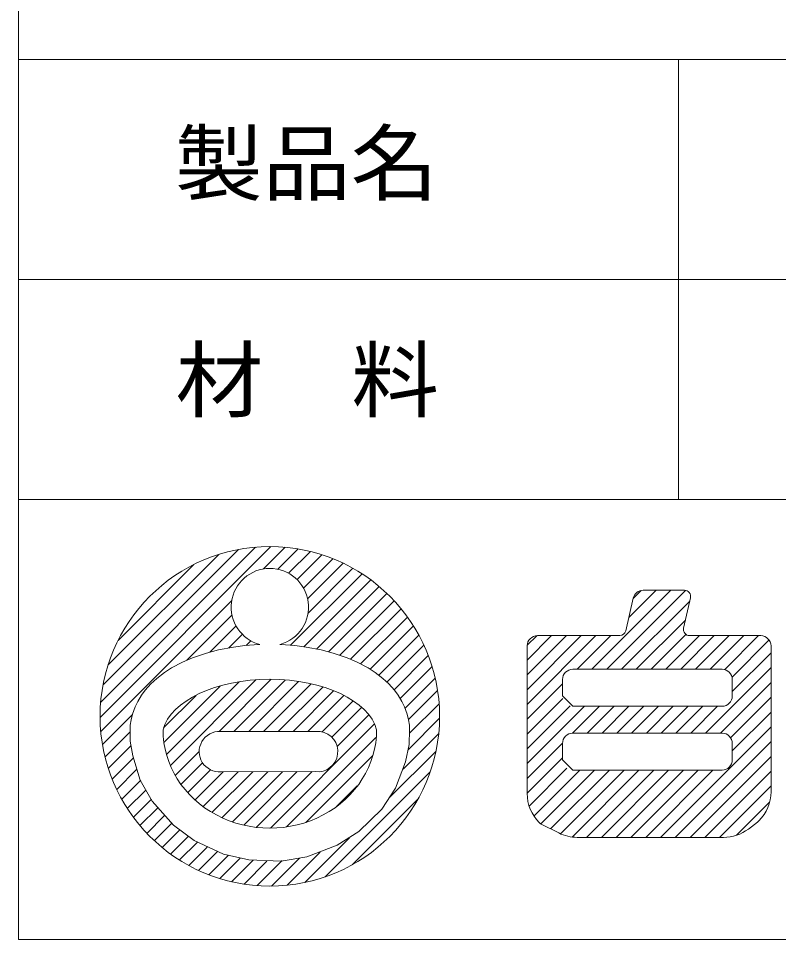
# Model space of a CAD drawing. Units: millimetres, scale not verified. Extents: x -380 to 380, y -610 to 607.
# Drawn here: x -380 to -172.7, y -609.6 to -358.4 of the extents above; entities that cross this region are included whole.
import ezdxf
from ezdxf.enums import TextEntityAlignment as Align

# ---------------------------------------------------------------- set-up
doc = ezdxf.new("R2010")
doc.units = ezdxf.units.MM
for name, color, linetype, lineweight in [('0-4_GREEN', 7, 'Continuous', 18), ('0-5_形状', 7, 'Continuous', 18), ('0-6_図面枠', 5, 'Continuous', 18)]:
    doc.layers.add(name, color=color, linetype=linetype, lineweight=lineweight)
doc.styles.add('ＭＳ ゴシック', font='')
doc.styles.get('ＭＳ ゴシック').set_extended_font_data('MS Gothic')

msp = doc.modelspace()

# ---------------------------------------------------------------- linework, layer by layer
at = {"layer": '0-4_GREEN'}
for p, q in [((-357.695, -548.985), (-311.098, -502.387)), ((-357.533, -544.789), (-315.294, -502.55)), ((-356.899, -540.122), (-319.961, -503.183)), ((-355.548, -534.738), (-325.345, -504.535)), ((-313.161, -508.484), (-307.251, -502.573)), ((-309.212, -508.567), (-303.68, -503.035)), ((-306.278, -509.667), (-300.34, -503.728)), ((-303.976, -511.397), (-297.198, -504.62)), ((-352.801, -527.957), (-332.125, -507.282)), ((-302.229, -513.684), (-294.234, -505.689)), ((-301.108, -516.596), (-291.43, -506.918)), ((-305.729, -529.283), (-286.258, -509.813)), ((-300.982, -520.503), (-288.774, -508.296)), ((-302.117, -529.705), (-283.875, -511.463)), ((-298.705, -530.326), (-281.621, -513.242)), ((-223.559, -535.844), (-202.018, -514.302)), ((-219.526, -535.844), (-198.016, -514.333)), ((-213.511, -521.762), (-206.052, -514.302)), ((-212.324, -516.542), (-210.144, -514.362)), ((-198.336, -514.302), (-209.569, -514.302)), ((-357.51, -552.832), (-321.808, -517.131)), ((-295.434, -531.088), (-279.492, -515.146)), ((-292.349, -532.036), (-277.488, -517.175)), ((-215.493, -535.844), (-196.888, -517.238)), ((-212.313, -516.492), (-214.33, -525.363)), ((-198.565, -524.614), (-196.69, -516.365)), ((-289.401, -533.121), (-275.608, -519.328)), ((-334.03, -533.386), (-321.724, -521.08)), ((-286.645, -534.398), (-273.855, -521.608)), ((-327.812, -531.201), (-320.625, -524.014)), ((-284.058, -535.845), (-272.231, -524.017)), ((-211.46, -535.844), (-198.075, -522.459)), ((-322.618, -530.04), (-318.894, -526.316)), ((-281.676, -537.496), (-270.741, -526.56)), ((-241.231, -545.449), (-222.459, -526.677)), ((-241.231, -541.416), (-226.493, -526.677)), ((-241.231, -537.382), (-230.526, -526.677)), ((-241.231, -533.349), (-234.559, -526.677)), ((-241.225, -529.31), (-238.598, -526.683)), ((-215.976, -526.677), (-238.417, -526.677)), ((-227.593, -535.844), (-218.426, -526.677)), ((-207.427, -535.844), (-197.927, -526.343)), ((-203.394, -535.844), (-194.227, -526.677)), ((-199.361, -535.844), (-190.194, -526.677)), ((-177.539, -526.677), (-196.919, -526.677)), ((-195.327, -535.844), (-186.161, -526.677)), ((-191.294, -535.844), (-182.128, -526.677)), ((-187.358, -535.94), (-178.095, -526.677)), ((-317.892, -529.347), (-316.608, -528.063)), ((-279.482, -539.335), (-269.392, -529.245)), ((-241.231, -529.491), (-241.231, -569.678)), ((-185.359, -537.974), (-175.245, -527.861)), ((-174.725, -569.22), (-174.725, -529.491)), ((-277.537, -541.423), (-268.193, -532.079)), ((-185.275, -541.923), (-174.725, -531.374)), ((-275.874, -543.794), (-267.158, -535.078)), ((-188.088, -535.844), (-228.785, -535.844)), ((-192.578, -553.26), (-174.725, -535.407)), ((-339.501, -559.022), (-319.771, -539.292)), ((-338.502, -562.057), (-315.204, -538.758)), ((-325.21, -552.797), (-310.997, -538.585)), ((-321.187, -552.808), (-307.179, -538.8)), ((-317.161, -552.815), (-303.559, -539.213)), ((-313.134, -552.821), (-300.127, -539.814)), ((-274.521, -546.474), (-266.304, -538.256)), ((-241.231, -549.482), (-231.599, -539.85)), ((-188.545, -553.26), (-174.725, -539.44)), ((-185.275, -543.113), (-185.275, -538.657)), ((-340.212, -555.701), (-324.929, -540.417)), ((-309.107, -552.827), (-296.966, -540.686)), ((-305.08, -552.834), (-294, -541.754)), ((-273.574, -549.56), (-265.654, -541.639)), ((-340.384, -551.839), (-331.531, -542.986)), ((-301.054, -552.84), (-291.208, -542.994)), ((-297.12, -552.94), (-288.658, -544.477)), ((-241.231, -553.515), (-231.514, -543.798)), ((-185.754, -554.502), (-174.725, -543.474)), ((-294.515, -554.368), (-286.407, -546.259)), ((-273.293, -553.311), (-265.242, -545.261)), ((-241.231, -557.548), (-229.514, -545.831)), ((-241.231, -561.581), (-225.576, -545.927)), ((-228.878, -553.261), (-221.543, -545.927)), ((-228.785, -545.927), (-188.088, -545.927)), ((-224.843, -553.26), (-217.51, -545.927)), ((-220.81, -553.26), (-213.477, -545.927)), ((-216.777, -553.26), (-209.444, -545.927)), ((-212.744, -553.26), (-205.41, -545.927)), ((-208.71, -553.26), (-201.377, -545.927)), ((-204.677, -553.26), (-197.344, -545.927)), ((-200.644, -553.26), (-193.311, -545.927)), ((-196.611, -553.26), (-189.278, -545.927)), ((-185.275, -558.056), (-174.725, -547.507)), ((-357.047, -556.403), (-348.917, -548.273)), ((-293.036, -556.922), (-284.452, -548.338)), ((-273.721, -557.773), (-265.118, -549.17)), ((-311.242, -579.161), (-282.923, -550.842)), ((-204.861, -581.676), (-174.725, -551.54)), ((-356.354, -559.743), (-349.528, -552.917)), ((-324.93, -552.802), (-297.637, -552.846)), ((-306.856, -578.808), (-282.479, -554.432)), ((-275.017, -563.102), (-265.362, -553.447)), ((-188.088, -553.26), (-228.785, -553.26)), ((-355.462, -562.884), (-349.238, -556.659)), ((-241.231, -565.615), (-231.598, -555.981)), ((-200.828, -581.676), (-174.725, -555.573)), ((-185.275, -560.529), (-185.275, -556.074)), ((-354.393, -565.849), (-348.638, -560.094)), ((-337.147, -564.735), (-330.67, -558.257)), ((-301.613, -577.599), (-283.424, -559.409)), ((-278.827, -570.945), (-266.112, -558.231)), ((-241.231, -569.648), (-231.599, -560.016)), ((-196.795, -581.676), (-174.725, -559.606)), ((-335.553, -567.174), (-329.741, -561.361)), ((-353.164, -568.653), (-347.729, -563.217)), ((-333.812, -569.466), (-327.589, -563.243)), ((-331.732, -571.419), (-324.099, -563.786)), ((-329.549, -573.27), (-320.061, -563.782)), ((-327.098, -574.852), (-316.024, -563.777)), ((-324.713, -563.786), (-299.075, -563.759)), ((-324.447, -576.233), (-311.986, -563.773)), ((-321.626, -577.446), (-307.949, -563.769)), ((-318.429, -578.282), (-303.911, -563.764)), ((-314.999, -578.885), (-299.874, -563.76)), ((-296.271, -592.423), (-267.66, -563.811)), ((-240.687, -573.136), (-230.39, -562.84)), ((-239.38, -575.863), (-226.86, -563.343)), ((-237.516, -578.032), (-222.827, -563.343)), ((-234.826, -579.376), (-218.793, -563.343)), ((-232.128, -580.71), (-214.76, -563.343)), ((-228.972, -581.588), (-210.727, -563.343)), ((-228.785, -563.343), (-188.088, -563.343)), ((-225.027, -581.676), (-206.694, -563.343)), ((-220.994, -581.676), (-202.661, -563.343)), ((-216.96, -581.676), (-198.628, -563.343)), ((-212.927, -581.676), (-194.594, -563.343)), ((-208.894, -581.676), (-190.561, -563.343)), ((-192.761, -581.676), (-174.725, -563.639)), ((-351.787, -571.308), (-346.592, -566.113)), ((-293.232, -573.251), (-287.586, -567.605)), ((-350.27, -573.824), (-345.254, -568.809)), ((-188.728, -581.676), (-174.725, -567.673)), ((-348.62, -576.207), (-343.713, -571.301)), ((-288.996, -589.181), (-270.902, -571.086)), ((-184.132, -581.112), (-175.093, -572.074)), ((-346.841, -578.462), (-342.055, -573.676)), ((-344.937, -580.591), (-340.198, -575.852)), ((-342.908, -582.595), (-338.148, -577.835)), ((-340.754, -584.474), (-335.996, -579.717)), ((-338.474, -586.228), (-333.677, -581.431)), ((-301.852, -593.97), (-289.662, -581.78)), ((-227.568, -581.676), (-187.648, -581.676)), ((-336.065, -587.852), (-331.174, -582.96)), ((-333.522, -589.342), (-328.524, -584.344)), ((-330.838, -590.691), (-325.681, -585.534)), ((-328.003, -591.889), (-322.694, -586.58)), ((-325.005, -592.924), (-319.464, -587.383)), ((-310.912, -594.964), (-303.305, -587.357)), ((-306.635, -594.72), (-297.665, -585.75)), ((-321.826, -593.779), (-315.952, -587.905)), ((-318.443, -594.429), (-312.183, -588.168)), ((-314.822, -594.841), (-307.999, -588.018))]:
    msp.add_line(p, q, dxfattribs=at)
for points in [[(-314.107, -529.083), (-314.665, -529.109), (-315.652, -529.171), (-318.261, -529.376), (-321.311, -529.789), (-325.442, -530.582), (-328.636, -531.416), (-332.461, -532.715), (-335.265, -533.913), (-338.185, -535.482), (-340.114, -536.713), (-342.267, -538.361), (-343.816, -539.781), (-345.384, -541.546), (-346.385, -542.887), (-347.441, -544.619), (-348.16, -546.109), (-348.872, -548.092), (-349.254, -549.627), (-349.454, -551.114), (-349.517, -551.831), (-349.535, -552.335)], [(-308.705, -529.083), (-308.147, -529.109), (-307.16, -529.171), (-304.551, -529.376), (-301.501, -529.789), (-297.37, -530.582), (-294.176, -531.416), (-290.351, -532.715), (-287.547, -533.913), (-284.627, -535.482), (-282.698, -536.713), (-280.545, -538.361), (-278.996, -539.781), (-277.428, -541.546), (-276.427, -542.887), (-275.371, -544.619), (-274.652, -546.109), (-273.94, -548.092), (-273.558, -549.627), (-273.358, -551.114), (-273.295, -551.831), (-273.277, -552.335)], [(-231.599, -538.657), (-231.599, -543.113), (-228.785, -545.927)], [(-349.535, -552.333), (-349.463, -555.469), (-348.788, -559.42), (-346.758, -566.072), (-343.494, -571.836), (-337.715, -578.383), (-332.065, -582.549), (-324.052, -586.223), (-317.163, -587.836), (-308.31, -588.127), (-301.323, -586.974), (-293.07, -583.844), (-287.135, -580.076), (-280.89, -573.952), (-277.152, -568.303), (-274.41, -561.121), (-273.396, -556.34), (-273.277, -552.333)], [(-231.599, -556.074), (-231.599, -560.529), (-228.785, -563.343)], [(-237.931, -577.64), (-237.562, -578.009), (-232.599, -580.489)], [(-180.898, -579.427), (-178.395, -577.551), (-178.025, -577.181)]]:
    msp.add_lwpolyline(points, dxfattribs=at)
msp.add_circle((-311.406, -548.677), 46.29, dxfattribs=at)
for centre, radius, start, end in [((-311.406, -518.886), 10.549, 285.3155, 255.16293), ((-209.569, -517.116), 2.814, 90, 167.18945), ((-198.336, -515.991), 1.688, 347.18945, 90), ((-196.919, -524.989), 1.688, 167.18945, 270), ((-238.417, -529.491), 2.814, 90, 180), ((-215.976, -524.989), 1.688, 270, 347.18945), ((-177.539, -529.491), 2.814, 0, 90), ((-228.785, -538.657), 2.814, 90, 180), ((-188.088, -538.657), 2.814, 360, 90), ((-188.088, -543.113), 2.814, 270, 360), ((-325.166, -558.301), 5.504, 87.54282, 274.72211), ((-298.364, -558.301), 5.504, 262.58453, 82.40878), ((-228.785, -556.074), 2.814, 90, 180), ((-188.088, -556.074), 2.814, 360, 90), ((-188.088, -560.529), 2.814, 270, 360), ((-229.976, -569.678), 11.255, 180, 225.02121), ((-185.981, -569.22), 11.255, 314.97877, 360), ((-187.648, -570.42), 11.255, 270, 306.84955), ((-227.568, -570.42), 11.255, 243.4519, 270)]:
    msp.add_arc(centre, radius, start, end, dxfattribs=at)
for centre, major_axis, ratio, start_param, end_param in [((-311.479, -554.635), (29.354, 0), 0.546875, 1.5682981, 2.9978669), ((-311.333, -554.635), (-29.354, 0), 0.546875, 3.2853184, 4.7148872), ((-311.406, -552.343), (29.125, 0), 0.92126, 3.1413055, 6.2834725)]:
    msp.add_ellipse(centre, major_axis=major_axis, ratio=ratio, start_param=start_param, end_param=end_param, dxfattribs=at)
at = {"layer": '0-5_形状'}
for p, q in [((-379.97, -369.552), (380.03, -369.552)), ((-199.97, -369.552), (-199.97, -489.552)), ((-379.97, -429.552), (380.03, -429.552)), ((-379.97, -489.552), (380.03, -489.552))]:
    msp.add_line(p, q, dxfattribs=at)
at = {"layer": '0-6_図面枠'}
msp.add_lwpolyline([(-379.97, -609.552), (380.03, -609.552), (380.03, 498.448), (-379.97, 498.448)], close=True, dxfattribs=at)

# ---------------------------------------------------------------- texts
at = {"layer": '0-4_GREEN', "style": 'ＭＳ ゴシック', "width": 1.05}
for s, p in [('製品名', (-337.309, -411.242)), ('材\u3000料', (-337.124, -470.348))]:
    msp.add_text(s, height=16.73, dxfattribs=at).set_placement(p, align=Align.BOTTOM_LEFT)

doc.saveas('drawing.dxf')
